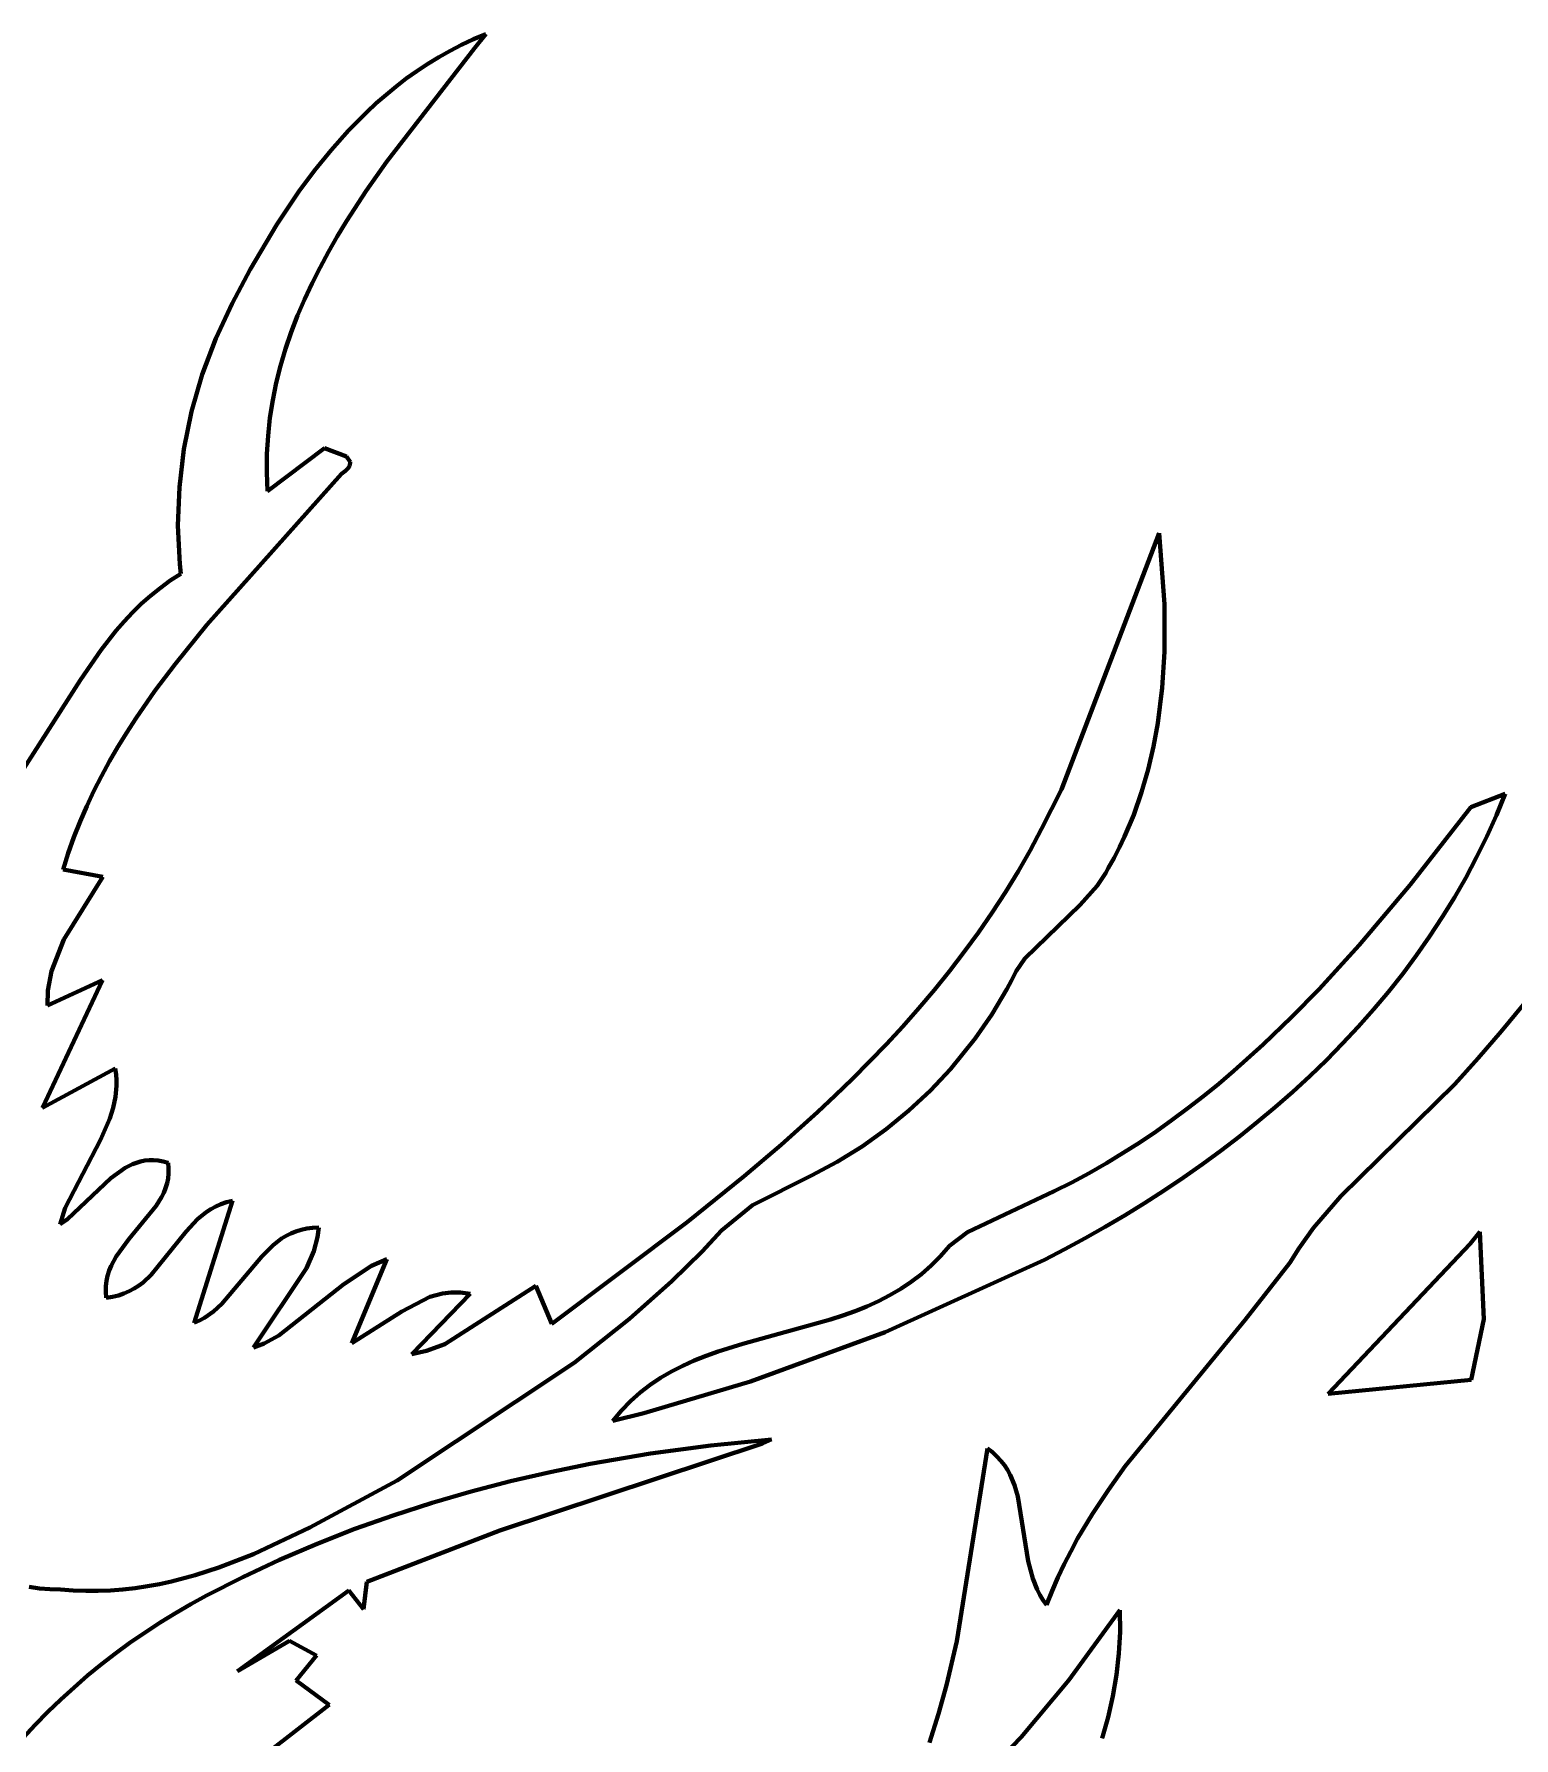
# Model space of a CAD drawing. Header units: millimetres. Extents: x 0 to 8.4, y 0 to 11.8.
# Drawn here: x 4.449 to 5.71, y 4.978 to 6.43 of the extents above; entities that cross this region are included whole.
import ezdxf

# ---------------------------------------------------------------- set-up
doc = ezdxf.new("R2010")
doc.units = ezdxf.units.MM
doc.layers.add('color#010101ff', color=7, linetype='CONTINUOUS', lineweight=100)
doc.layers.add('color#ffffffff', color=7, linetype='CONTINUOUS', lineweight=100)

msp = doc.modelspace()

# ---------------------------------------------------------------- linework, layer by layer
at = {"layer": 'color#010101ff'}
for p, q in [((4.8248, 6.4178), (4.75, 6.321)), ((4.8038, 6.4154), (4.8136, 6.4205)), ((4.8136, 6.4205), (4.8237, 6.4252)), ((4.8237, 6.4252), (4.8341, 6.4296)), ((4.8341, 6.4296), (4.8248, 6.4178)), ((4.7755, 6.398), (4.7847, 6.4041)), ((4.7847, 6.4041), (4.7941, 6.4099)), ((4.7941, 6.4099), (4.8038, 6.4154)), ((4.7578, 6.3849), (4.7665, 6.3916)), ((4.7665, 6.3916), (4.7755, 6.398)), ((4.7409, 6.3706), (4.7493, 6.3778)), ((4.7493, 6.3778), (4.7578, 6.3849)), ((4.7172, 6.3473), (4.7328, 6.363)), ((4.7328, 6.363), (4.7409, 6.3706)), ((4.7024, 6.3306), (4.7172, 6.3473)), ((4.6883, 6.3133), (4.7024, 6.3306)), ((4.75, 6.321), (4.7323, 6.2959)), ((4.6749, 6.2953), (4.6883, 6.3133)), ((4.6562, 6.2674), (4.6749, 6.2953)), ((4.7323, 6.2959), (4.7156, 6.2702)), ((4.6335, 6.229), (4.6562, 6.2674)), ((4.7077, 6.2572), (4.7002, 6.244)), ((4.7156, 6.2702), (4.7077, 6.2572)), ((4.7002, 6.244), (4.693, 6.2307)), ((4.6181, 6.1999), (4.6335, 6.229)), ((4.693, 6.2307), (4.6862, 6.2172)), ((4.6862, 6.2172), (4.6798, 6.2035)), ((4.6041, 6.1701), (4.6181, 6.1999)), ((4.6798, 6.2035), (4.6739, 6.1897)), ((4.6739, 6.1897), (4.6685, 6.1756)), ((4.5926, 6.1394), (4.6041, 6.1701)), ((4.6685, 6.1756), (4.6637, 6.1614)), ((4.6637, 6.1614), (4.6594, 6.147)), ((4.6594, 6.147), (4.6557, 6.1324)), ((4.5836, 6.108), (4.5926, 6.1394)), ((4.6557, 6.1324), (4.6527, 6.1176)), ((4.6527, 6.1176), (4.6503, 6.1026)), ((4.5771, 6.076), (4.5836, 6.108)), ((4.6503, 6.1026), (4.6487, 6.0873)), ((4.6487, 6.0873), (4.6477, 6.0719)), ((4.5733, 6.0436), (4.5771, 6.076)), ((4.6477, 6.0719), (4.6476, 6.0561)), ((4.6482, 6.0402), (4.6968, 6.0768)), ((4.6968, 6.0768), (4.7156, 6.0696)), ((4.7156, 6.0696), (4.7186, 6.0652)), ((4.7114, 6.0548), (4.5966, 5.9263)), ((4.6476, 6.0561), (4.6482, 6.0402)), ((4.7148, 6.0574), (4.7114, 6.0548)), ((4.717, 6.0598), (4.7148, 6.0574)), ((4.7183, 6.0621), (4.717, 6.0598)), ((4.7186, 6.0652), (4.7183, 6.0621)), ((4.572, 6.0109), (4.5733, 6.0436)), ((4.5735, 5.978), (4.572, 6.0109)), ((5.3245, 5.7859), (5.4077, 6.0042)), ((5.4077, 6.0042), (5.4122, 5.9439)), ((4.5652, 5.9639), (4.5743, 5.9698)), ((4.5743, 5.9698), (4.5735, 5.978)), ((4.5485, 5.951), (4.5567, 5.9576)), ((4.5567, 5.9576), (4.5652, 5.9639)), ((4.5333, 5.9367), (4.5407, 5.944)), ((4.5407, 5.944), (4.5485, 5.951)), ((5.4122, 5.9439), (5.4122, 5.9032)), ((4.5194, 5.9213), (4.5262, 5.9291)), ((4.5262, 5.9291), (4.5333, 5.9367)), ((4.5966, 5.9263), (4.5695, 5.8928)), ((4.5066, 5.905), (4.5194, 5.9213)), ((4.4889, 5.8793), (4.5066, 5.905)), ((5.4122, 5.9032), (5.4103, 5.8727)), ((4.5695, 5.8928), (4.5523, 5.8699)), ((4.438, 5.7999), (4.4889, 5.8793)), ((4.5523, 5.8699), (4.536, 5.8464)), ((5.4103, 5.8727), (5.4065, 5.8425)), ((4.536, 5.8464), (4.5283, 5.8344)), ((5.4065, 5.8425), (5.4029, 5.8226)), ((4.5208, 5.8223), (4.5137, 5.81)), ((4.5283, 5.8344), (4.5208, 5.8223)), ((5.4029, 5.8226), (5.3983, 5.8029)), ((4.5137, 5.81), (4.5068, 5.7974)), ((4.5068, 5.7974), (4.5004, 5.7847)), ((5.3983, 5.8029), (5.3928, 5.7836)), ((4.5004, 5.7847), (4.4943, 5.7718)), ((5.3076, 5.7525), (5.3245, 5.7859)), ((5.3928, 5.7836), (5.3861, 5.7645)), ((5.6732, 5.7709), (5.7025, 5.7823)), ((5.7025, 5.7823), (5.695, 5.764)), ((4.4943, 5.7718), (4.4886, 5.7586)), ((5.3861, 5.7645), (5.3783, 5.7459)), ((5.6215, 5.7048), (5.6732, 5.7709)), ((5.695, 5.764), (5.6869, 5.7459)), ((4.4886, 5.7586), (4.4833, 5.7452)), ((5.2979, 5.7341), (5.3076, 5.7525)), ((4.4833, 5.7452), (4.4785, 5.7316)), ((5.3739, 5.7367), (5.3693, 5.7277)), ((5.3783, 5.7459), (5.3739, 5.7367)), ((5.6869, 5.7459), (5.6782, 5.7282)), ((4.4785, 5.7316), (4.4741, 5.7177)), ((5.2876, 5.7161), (5.2979, 5.7341)), ((5.3693, 5.7277), (5.3643, 5.7188)), ((5.6782, 5.7282), (5.669, 5.7108)), ((4.4741, 5.7177), (4.5079, 5.7114)), ((4.5079, 5.7114), (4.4747, 5.6581)), ((5.2768, 5.6984), (5.2876, 5.7161)), ((5.3622, 5.7149), (5.355, 5.7038)), ((5.3643, 5.7188), (5.3622, 5.7149)), ((5.669, 5.7108), (5.6592, 5.6938)), ((5.2655, 5.6811), (5.2768, 5.6984)), ((5.355, 5.7038), (5.3405, 5.6876)), ((5.5781, 5.6533), (5.6215, 5.7048)), ((5.6592, 5.6938), (5.6489, 5.6771)), ((5.2538, 5.6641), (5.2655, 5.6811)), ((5.3405, 5.6876), (5.2933, 5.6419)), ((5.6489, 5.6771), (5.6381, 5.6607)), ((5.2417, 5.6475), (5.2538, 5.6641)), ((4.4747, 5.6581), (4.4642, 5.6312)), ((5.2292, 5.6312), (5.2417, 5.6475)), ((5.544, 5.6159), (5.5781, 5.6533)), ((5.6381, 5.6607), (5.6269, 5.6447)), ((5.2933, 5.6419), (5.286, 5.6311)), ((5.6269, 5.6447), (5.6152, 5.629)), ((4.5078, 5.6236), (4.4567, 5.5147)), ((4.4609, 5.6018), (4.5078, 5.6236)), ((4.4642, 5.6312), (4.4612, 5.6148)), ((5.2163, 5.6152), (5.2292, 5.6312)), ((5.2819, 5.6232), (5.2779, 5.6158)), ((5.286, 5.6311), (5.2819, 5.6232)), ((5.6152, 5.629), (5.603, 5.6136)), ((4.4612, 5.6148), (4.4609, 5.6018)), ((5.203, 5.5995), (5.2163, 5.6152)), ((5.2779, 5.6158), (5.2651, 5.5943)), ((5.5205, 5.5919), (5.544, 5.6159)), ((5.603, 5.6136), (5.5904, 5.5985)), ((5.1894, 5.5841), (5.203, 5.5995)), ((5.2651, 5.5943), (5.2509, 5.5737)), ((5.4963, 5.5686), (5.5205, 5.5919)), ((5.5904, 5.5985), (5.5774, 5.5838)), ((5.699, 5.5798), (5.7182, 5.6027)), ((5.1754, 5.5689), (5.1894, 5.5841)), ((5.5774, 5.5838), (5.564, 5.5695)), ((5.6795, 5.5571), (5.699, 5.5798)), ((5.1611, 5.5541), (5.1754, 5.5689)), ((5.2509, 5.5737), (5.23, 5.5477)), ((5.4713, 5.5462), (5.4963, 5.5686)), ((5.564, 5.5695), (5.5502, 5.5554)), ((4.4567, 5.5147), (4.5186, 5.5482)), ((4.5186, 5.5482), (4.5193, 5.5432)), ((5.1466, 5.5395), (5.1611, 5.5541)), ((5.23, 5.5477), (5.2129, 5.5295)), ((5.4585, 5.5353), (5.4713, 5.5462)), ((5.5502, 5.5554), (5.536, 5.5417)), ((5.6595, 5.5348), (5.6795, 5.5571)), ((4.5197, 5.5335), (4.5188, 5.524)), ((4.5193, 5.5432), (4.5197, 5.5383)), ((4.5197, 5.5383), (4.5197, 5.5335)), ((5.1318, 5.5251), (5.1466, 5.5395)), ((5.4455, 5.5248), (5.4585, 5.5353)), ((5.536, 5.5417), (5.5215, 5.5284)), ((5.5625, 5.4394), (5.6595, 5.5348)), ((4.5188, 5.524), (4.5168, 5.5147)), ((5.1167, 5.5109), (5.1318, 5.5251)), ((5.2129, 5.5295), (5.1946, 5.5124)), ((5.4323, 5.5145), (5.4455, 5.5248)), ((5.5215, 5.5284), (5.5067, 5.5154)), ((4.5139, 5.5055), (4.506, 5.4876)), ((4.5168, 5.5147), (4.5139, 5.5055)), ((5.0859, 5.4833), (5.1167, 5.5109)), ((5.1946, 5.5124), (5.1753, 5.4965)), ((5.4052, 5.4947), (5.4189, 5.5044)), ((5.4189, 5.5044), (5.4323, 5.5145)), ((5.4916, 5.5027), (5.4762, 5.4903)), ((5.5067, 5.5154), (5.4916, 5.5027)), ((4.506, 5.4876), (4.476, 5.4296)), ((5.1753, 5.4965), (5.1549, 5.4819)), ((5.3914, 5.4853), (5.4052, 5.4947)), ((5.4762, 5.4903), (5.4605, 5.4783)), ((5.0543, 5.4564), (5.0859, 5.4833)), ((5.1549, 5.4819), (5.1336, 5.4688)), ((5.3628, 5.4676), (5.3772, 5.4763)), ((5.3772, 5.4763), (5.3914, 5.4853)), ((5.4605, 5.4783), (5.4446, 5.4666)), ((4.5149, 5.4547), (4.5269, 5.4636)), ((4.5269, 5.4636), (4.5333, 5.4668)), ((4.5333, 5.4668), (4.5402, 5.4691)), ((4.5402, 5.4691), (4.5437, 5.4698)), ((4.5437, 5.4698), (4.5474, 5.4701)), ((4.5474, 5.4701), (4.5512, 5.4702)), ((4.5512, 5.4702), (4.5552, 5.4698)), ((4.5552, 5.4698), (4.5593, 5.4691)), ((4.5593, 5.4691), (4.5635, 5.468)), ((4.5635, 5.468), (4.564, 5.4634)), ((4.564, 5.4589), (4.5636, 5.4546)), ((4.564, 5.4634), (4.564, 5.4589)), ((5.1336, 5.4688), (5.1115, 5.4571)), ((5.3333, 5.4512), (5.3482, 5.4592)), ((5.3482, 5.4592), (5.3628, 5.4676)), ((5.4446, 5.4666), (5.4284, 5.4553)), ((4.4779, 5.4198), (4.5149, 5.4547)), ((4.5615, 5.4463), (4.5599, 5.4424)), ((4.5627, 5.4504), (4.5615, 5.4463)), ((4.5636, 5.4546), (4.5627, 5.4504)), ((5.0058, 5.4174), (5.0543, 5.4564)), ((5.1115, 5.4571), (5.0613, 5.4317)), ((5.3182, 5.4436), (5.3333, 5.4512)), ((5.412, 5.4442), (5.3954, 5.4336)), ((5.4284, 5.4553), (5.412, 5.4442)), ((4.476, 5.4296), (4.4717, 5.4156)), ((4.5535, 5.4312), (4.53, 5.4029)), ((4.558, 5.4386), (4.5535, 5.4312)), ((4.5599, 5.4424), (4.558, 5.4386)), ((4.6183, 5.4356), (4.5859, 5.3315)), ((4.5999, 5.4283), (4.6041, 5.4306)), ((4.6041, 5.4306), (4.6085, 5.4326)), ((4.6085, 5.4326), (4.6133, 5.4343)), ((4.6133, 5.4343), (4.6183, 5.4356)), ((5.0613, 5.4317), (5.0351, 5.4101)), ((5.2445, 5.4089), (5.3182, 5.4436)), ((5.3954, 5.4336), (5.3787, 5.4232)), ((5.5391, 5.4125), (5.5625, 5.4394)), ((4.4717, 5.4156), (4.4779, 5.4198)), ((4.5789, 5.4095), (4.5887, 5.4198)), ((4.5887, 5.4198), (4.596, 5.4257)), ((4.596, 5.4257), (4.5999, 5.4283)), ((4.8905, 5.3308), (5.0058, 5.4174)), ((5.3787, 5.4232), (5.3617, 5.4132)), ((4.53, 5.4029), (4.5192, 5.3881)), ((4.5491, 5.3723), (4.5789, 5.4095)), ((4.6531, 5.3978), (4.6603, 5.4033)), ((4.6603, 5.4033), (4.6642, 5.4056)), ((4.6642, 5.4056), (4.6682, 5.4077)), ((4.6682, 5.4077), (4.6724, 5.4095)), ((4.6724, 5.4095), (4.6769, 5.4109)), ((4.6769, 5.4109), (4.6817, 5.4119)), ((4.6817, 5.4119), (4.6866, 5.4126)), ((4.6866, 5.4126), (4.6919, 5.4128)), ((4.6908, 5.4045), (4.6877, 5.3927)), ((4.6919, 5.4128), (4.6908, 5.4045)), ((5.0351, 5.4101), (5.0185, 5.3924)), ((5.2293, 5.3971), (5.2445, 5.4089)), ((5.3446, 5.4036), (5.3274, 5.3942)), ((5.3617, 5.4132), (5.3446, 5.4036)), ((5.5266, 5.395), (5.5391, 5.4125)), ((5.6808, 5.409), (5.6727, 5.3988)), ((5.6844, 5.3347), (5.6808, 5.409)), ((4.5192, 5.3881), (4.515, 5.3802)), ((4.6094, 5.3476), (4.6433, 5.388)), ((4.6433, 5.388), (4.6531, 5.3978)), ((4.6877, 5.3927), (4.6814, 5.378)), ((4.7498, 5.3859), (4.72, 5.3142)), ((4.7368, 5.38), (4.7498, 5.3859)), ((5.0185, 5.3924), (4.9927, 5.367)), ((5.2136, 5.3803), (5.2214, 5.3883)), ((5.2214, 5.3883), (5.2293, 5.3971)), ((5.3274, 5.3942), (5.31, 5.3852)), ((5.519, 5.3827), (5.5266, 5.395)), ((5.6727, 5.3988), (5.5516, 5.271)), ((4.512, 5.3717), (4.5111, 5.3673)), ((4.5134, 5.376), (4.512, 5.3717)), ((4.515, 5.3802), (4.5134, 5.376)), ((4.5422, 5.366), (4.5491, 5.3723)), ((4.6814, 5.378), (4.6364, 5.3104)), ((4.7133, 5.3644), (4.7368, 5.38)), ((5.31, 5.3852), (5.1743, 5.3236)), ((5.1966, 5.3664), (5.2053, 5.373)), ((5.2053, 5.373), (5.2136, 5.3803)), ((5.4811, 5.334), (5.519, 5.3827)), ((4.5106, 5.3627), (4.5105, 5.3579)), ((4.5105, 5.3579), (4.5109, 5.3529)), ((4.5111, 5.3673), (4.5106, 5.3627)), ((4.526, 5.3565), (4.5304, 5.3584)), ((4.5304, 5.3584), (4.5346, 5.3607)), ((4.5346, 5.3607), (4.5385, 5.3632)), ((4.5385, 5.3632), (4.5422, 5.366)), ((4.6578, 5.3207), (4.7133, 5.3644)), ((4.7973, 5.3566), (4.8048, 5.3575)), ((4.7993, 5.3135), (4.8768, 5.3632)), ((4.8048, 5.3575), (4.8126, 5.3574)), ((4.8126, 5.3574), (4.8208, 5.3562)), ((4.8768, 5.3632), (4.8905, 5.3308)), ((4.9927, 5.367), (4.9567, 5.335)), ((5.1783, 5.355), (5.1876, 5.3604)), ((5.1876, 5.3604), (5.1966, 5.3664)), ((4.5109, 5.3529), (4.5163, 5.3537)), ((4.5163, 5.3537), (4.5213, 5.3549)), ((4.5213, 5.3549), (4.526, 5.3565)), ((4.6023, 5.3413), (4.6094, 5.3476)), ((4.7626, 5.3413), (4.7864, 5.3536)), ((4.8208, 5.3562), (4.7713, 5.3048)), ((4.7864, 5.3536), (4.7973, 5.3566)), ((5.1487, 5.3416), (5.1588, 5.3456)), ((5.1588, 5.3456), (5.1687, 5.3501)), ((5.1687, 5.3501), (5.1783, 5.355)), ((4.5859, 5.3315), (4.5903, 5.3335)), ((4.5903, 5.3335), (4.5945, 5.3359)), ((4.5945, 5.3359), (4.6023, 5.3413)), ((4.72, 5.3142), (4.7626, 5.3413)), ((4.9567, 5.335), (4.9095, 5.2974)), ((5.053, 5.3137), (5.1279, 5.3344)), ((5.1279, 5.3344), (5.1384, 5.3379)), ((5.1384, 5.3379), (5.1487, 5.3416)), ((5.3789, 5.2095), (5.4811, 5.334)), ((5.6735, 5.2831), (5.6844, 5.3347)), ((4.6364, 5.3104), (4.6453, 5.314)), ((4.6453, 5.314), (4.6578, 5.3207)), ((4.7837, 5.3076), (4.7993, 5.3135)), ((5.032, 5.3071), (5.053, 5.3137)), ((5.1743, 5.3236), (5.0598, 5.2815)), ((4.7713, 5.3048), (4.7837, 5.3076)), ((5.0019, 5.2949), (5.0117, 5.2994)), ((5.0117, 5.2994), (5.0218, 5.3034)), ((5.0218, 5.3034), (5.032, 5.3071)), ((4.9095, 5.2974), (4.7588, 5.1972)), ((4.9742, 5.2787), (4.9831, 5.2847)), ((4.9831, 5.2847), (4.9923, 5.2901)), ((4.9923, 5.2901), (5.0019, 5.2949)), ((4.9575, 5.2649), (4.9656, 5.2721)), ((4.9656, 5.2721), (4.9742, 5.2787)), ((5.0598, 5.2815), (4.9688, 5.2547)), ((5.5516, 5.271), (5.6735, 5.2831)), ((4.9425, 5.2481), (4.9498, 5.2569)), ((4.9498, 5.2569), (4.9575, 5.2649)), ((4.9688, 5.2547), (4.9425, 5.2481)), ((5.0699, 5.2288), (4.8462, 5.1546)), ((4.9744, 5.2202), (5.026, 5.2271)), ((5.026, 5.2271), (5.0776, 5.2322)), ((5.0776, 5.2322), (5.0699, 5.2288)), ((4.9231, 5.2114), (4.9744, 5.2202)), ((5.2354, 5.0602), (5.2615, 5.2245)), ((5.2615, 5.2245), (5.2658, 5.2213)), ((5.2658, 5.2213), (5.2696, 5.2178)), ((5.2696, 5.2178), (5.273, 5.2141)), ((5.273, 5.2141), (5.2759, 5.2102)), ((4.7588, 5.1972), (4.6844, 5.1571)), ((4.8553, 5.1966), (4.8891, 5.2044)), ((4.8891, 5.2044), (4.9231, 5.2114)), ((5.2759, 5.2102), (5.2786, 5.2062)), ((5.2786, 5.2062), (5.2809, 5.202)), ((5.2809, 5.202), (5.2846, 5.1931)), ((5.3645, 5.1894), (5.3789, 5.2095)), ((4.7884, 5.1782), (4.8217, 5.1879)), ((4.8217, 5.1879), (4.8553, 5.1966)), ((5.2846, 5.1931), (5.2874, 5.1837)), ((5.2874, 5.1837), (5.2963, 5.1284)), ((5.351, 5.1689), (5.3645, 5.1894)), ((4.7554, 5.1675), (4.7884, 5.1782)), ((5.3383, 5.1477), (5.351, 5.1689)), ((4.6844, 5.1571), (4.6363, 5.1345)), ((4.6905, 5.1433), (4.7227, 5.1559)), ((4.7227, 5.1559), (4.7554, 5.1675)), ((4.8462, 5.1546), (4.7329, 5.1109)), ((4.6586, 5.1296), (4.6905, 5.1433)), ((5.3324, 5.1368), (5.3383, 5.1477)), ((4.6363, 5.1345), (4.6067, 5.1231)), ((4.6272, 5.1149), (4.6586, 5.1296)), ((5.2963, 5.1284), (5.3002, 5.1137)), ((5.3215, 5.1146), (5.3268, 5.1258)), ((5.3268, 5.1258), (5.3324, 5.1368)), ((4.5664, 5.1112), (4.5562, 5.109)), ((4.5867, 5.1166), (4.5664, 5.1112)), ((4.6067, 5.1231), (4.5867, 5.1166)), ((4.5964, 5.0992), (4.6272, 5.1149)), ((4.7329, 5.1109), (4.7299, 5.0876)), ((5.3002, 5.1137), (5.3039, 5.1044)), ((5.3165, 5.1031), (5.3215, 5.1146)), ((4.454, 5.1053), (4.4451, 5.1065)), ((4.4629, 5.1046), (4.454, 5.1053)), ((4.4719, 5.1044), (4.4629, 5.1046)), ((4.4827, 5.1035), (4.4719, 5.1044)), ((4.4934, 5.1031), (4.4827, 5.1035)), ((4.504, 5.1031), (4.4934, 5.1031)), ((4.5146, 5.1035), (4.504, 5.1031)), ((4.5251, 5.1043), (4.5146, 5.1035)), ((4.5356, 5.1055), (4.5251, 5.1043)), ((4.5459, 5.1071), (4.5356, 5.1055)), ((4.5562, 5.109), (4.5459, 5.1071)), ((4.583, 5.0918), (4.5964, 5.0992)), ((4.7174, 5.1036), (4.6228, 5.0349)), ((4.7299, 5.0876), (4.7174, 5.1036)), ((5.3039, 5.1044), (5.3062, 5.0999)), ((5.3062, 5.0999), (5.3088, 5.0956)), ((5.3088, 5.0956), (5.3118, 5.0914)), ((5.3118, 5.0914), (5.3165, 5.1031)), ((4.5568, 5.0761), (4.5698, 5.0842)), ((4.5698, 5.0842), (4.583, 5.0918)), ((5.3744, 5.0868), (5.3309, 5.0272)), ((5.3745, 5.0682), (5.3744, 5.0868)), ((4.5314, 5.0591), (4.544, 5.0678)), ((4.544, 5.0678), (4.5568, 5.0761)), ((5.3735, 5.0498), (5.3745, 5.0682)), ((4.519, 5.05), (4.5314, 5.0591)), ((4.6228, 5.0349), (4.6671, 5.0605)), ((4.6671, 5.0605), (4.6901, 5.0481)), ((5.2267, 5.0229), (5.2354, 5.0602)), ((4.495, 5.031), (4.5069, 5.0406)), ((4.5069, 5.0406), (4.519, 5.05)), ((4.6901, 5.0481), (4.6728, 5.0269)), ((5.3714, 5.0315), (5.3735, 5.0498)), ((4.4835, 5.0209), (4.495, 5.031)), ((4.6728, 5.0269), (4.7009, 5.0061)), ((5.2199, 4.9983), (5.2267, 5.0229)), ((5.3309, 5.0272), (5.2902, 4.9786)), ((5.3683, 5.0134), (5.3714, 5.0315)), ((4.4611, 5), (4.4721, 5.0106)), ((4.4721, 5.0106), (4.4835, 5.0209)), ((5.3642, 4.9955), (5.3683, 5.0134)), ((4.4504, 4.9891), (4.4611, 5)), ((4.7009, 5.0061), (4.6206, 4.944)), ((5.212, 4.9741), (5.2199, 4.9983)), ((5.3593, 4.9778), (5.3642, 4.9955)), ((4.44, 4.9779), (4.4504, 4.9891)), ((5.2902, 4.9786), (5.261, 4.9482))]:
    msp.add_line(p, q, dxfattribs=at)
at = {"layer": 'color#ffffffff'}
for p, q in [((4.75, 6.321), (4.8248, 6.4178)), ((4.8136, 6.4205), (4.8038, 6.4154)), ((4.8237, 6.4252), (4.8136, 6.4205)), ((4.8341, 6.4296), (4.8237, 6.4252)), ((4.8248, 6.4178), (4.8341, 6.4296)), ((4.7847, 6.4041), (4.7755, 6.398)), ((4.7941, 6.4099), (4.7847, 6.4041)), ((4.8038, 6.4154), (4.7941, 6.4099)), ((4.7665, 6.3916), (4.7578, 6.3849)), ((4.7755, 6.398), (4.7665, 6.3916)), ((4.7493, 6.3778), (4.7409, 6.3706)), ((4.7578, 6.3849), (4.7493, 6.3778)), ((4.7328, 6.363), (4.7172, 6.3473)), ((4.7409, 6.3706), (4.7328, 6.363)), ((4.7172, 6.3473), (4.7024, 6.3306)), ((4.7024, 6.3306), (4.6883, 6.3133)), ((4.7323, 6.2959), (4.75, 6.321)), ((4.6883, 6.3133), (4.6749, 6.2953)), ((4.6749, 6.2953), (4.6562, 6.2674)), ((4.7156, 6.2702), (4.7323, 6.2959)), ((4.6562, 6.2674), (4.6335, 6.229)), ((4.7002, 6.244), (4.7077, 6.2572)), ((4.7077, 6.2572), (4.7156, 6.2702)), ((4.693, 6.2307), (4.7002, 6.244)), ((4.6335, 6.229), (4.6181, 6.1999)), ((4.6862, 6.2172), (4.693, 6.2307)), ((4.6798, 6.2035), (4.6862, 6.2172)), ((4.6181, 6.1999), (4.6041, 6.1701)), ((4.6739, 6.1897), (4.6798, 6.2035)), ((4.6685, 6.1756), (4.6739, 6.1897)), ((4.6041, 6.1701), (4.5926, 6.1394)), ((4.6637, 6.1614), (4.6685, 6.1756)), ((4.6594, 6.147), (4.6637, 6.1614)), ((4.6557, 6.1324), (4.6594, 6.147)), ((4.5926, 6.1394), (4.5836, 6.108)), ((4.6527, 6.1176), (4.6557, 6.1324)), ((4.6503, 6.1026), (4.6527, 6.1176)), ((4.5836, 6.108), (4.5771, 6.076)), ((4.6487, 6.0873), (4.6503, 6.1026)), ((4.6477, 6.0719), (4.6487, 6.0873)), ((4.5771, 6.076), (4.5733, 6.0436)), ((4.6476, 6.0561), (4.6477, 6.0719)), ((4.6968, 6.0768), (4.6482, 6.0402)), ((4.7156, 6.0696), (4.6968, 6.0768)), ((4.7186, 6.0652), (4.7156, 6.0696)), ((4.5966, 5.9263), (4.7114, 6.0548)), ((4.6482, 6.0402), (4.6476, 6.0561)), ((4.7114, 6.0548), (4.7148, 6.0574)), ((4.7148, 6.0574), (4.717, 6.0598)), ((4.717, 6.0598), (4.7183, 6.0621)), ((4.7183, 6.0621), (4.7186, 6.0652)), ((4.5733, 6.0436), (4.572, 6.0109)), ((4.572, 6.0109), (4.5735, 5.978)), ((5.4077, 6.0042), (5.3245, 5.7859)), ((5.4122, 5.9439), (5.4077, 6.0042)), ((4.5743, 5.9698), (4.5652, 5.9639)), ((4.5735, 5.978), (4.5743, 5.9698)), ((4.5567, 5.9576), (4.5485, 5.951)), ((4.5652, 5.9639), (4.5567, 5.9576)), ((4.5407, 5.944), (4.5333, 5.9367)), ((4.5485, 5.951), (4.5407, 5.944)), ((5.4122, 5.9032), (5.4122, 5.9439)), ((4.5262, 5.9291), (4.5194, 5.9213)), ((4.5333, 5.9367), (4.5262, 5.9291)), ((4.5695, 5.8928), (4.5966, 5.9263)), ((4.5194, 5.9213), (4.5066, 5.905)), ((4.5066, 5.905), (4.4889, 5.8793)), ((5.4103, 5.8727), (5.4122, 5.9032)), ((4.5523, 5.8699), (4.5695, 5.8928)), ((4.4889, 5.8793), (4.438, 5.7999)), ((4.536, 5.8464), (4.5523, 5.8699)), ((5.4065, 5.8425), (5.4103, 5.8727)), ((4.5283, 5.8344), (4.536, 5.8464)), ((5.4029, 5.8226), (5.4065, 5.8425)), ((4.5137, 5.81), (4.5208, 5.8223)), ((4.5208, 5.8223), (4.5283, 5.8344)), ((5.3983, 5.8029), (5.4029, 5.8226)), ((4.5068, 5.7974), (4.5137, 5.81)), ((4.5004, 5.7847), (4.5068, 5.7974)), ((5.3928, 5.7836), (5.3983, 5.8029)), ((4.4943, 5.7718), (4.5004, 5.7847)), ((5.3245, 5.7859), (5.3076, 5.7525)), ((5.3861, 5.7645), (5.3928, 5.7836)), ((5.7025, 5.7823), (5.6732, 5.7709)), ((5.695, 5.764), (5.7025, 5.7823)), ((4.4886, 5.7586), (4.4943, 5.7718)), ((5.3783, 5.7459), (5.3861, 5.7645)), ((5.6732, 5.7709), (5.6215, 5.7048)), ((5.6869, 5.7459), (5.695, 5.764)), ((4.4833, 5.7452), (4.4886, 5.7586)), ((5.3076, 5.7525), (5.2979, 5.7341)), ((4.4785, 5.7316), (4.4833, 5.7452)), ((5.3693, 5.7277), (5.3739, 5.7367)), ((5.3739, 5.7367), (5.3783, 5.7459)), ((5.6782, 5.7282), (5.6869, 5.7459)), ((4.4741, 5.7177), (4.4785, 5.7316)), ((5.2979, 5.7341), (5.2876, 5.7161)), ((5.3643, 5.7188), (5.3693, 5.7277)), ((5.669, 5.7108), (5.6782, 5.7282)), ((4.5079, 5.7114), (4.4741, 5.7177)), ((4.4747, 5.6581), (4.5079, 5.7114)), ((5.2876, 5.7161), (5.2768, 5.6984)), ((5.355, 5.7038), (5.3622, 5.7149)), ((5.3622, 5.7149), (5.3643, 5.7188)), ((5.6592, 5.6938), (5.669, 5.7108)), ((5.2768, 5.6984), (5.2655, 5.6811)), ((5.3405, 5.6876), (5.355, 5.7038)), ((5.6215, 5.7048), (5.5781, 5.6533)), ((5.6489, 5.6771), (5.6592, 5.6938)), ((5.2655, 5.6811), (5.2538, 5.6641)), ((5.2933, 5.6419), (5.3405, 5.6876)), ((5.6381, 5.6607), (5.6489, 5.6771)), ((5.2538, 5.6641), (5.2417, 5.6475)), ((4.4642, 5.6312), (4.4747, 5.6581)), ((5.2417, 5.6475), (5.2292, 5.6312)), ((5.5781, 5.6533), (5.544, 5.6159)), ((5.6269, 5.6447), (5.6381, 5.6607)), ((5.286, 5.6311), (5.2933, 5.6419)), ((5.6152, 5.629), (5.6269, 5.6447)), ((4.4567, 5.5147), (4.5078, 5.6236)), ((4.5078, 5.6236), (4.4609, 5.6018)), ((4.4612, 5.6148), (4.4642, 5.6312)), ((5.2292, 5.6312), (5.2163, 5.6152)), ((5.2779, 5.6158), (5.2819, 5.6232)), ((5.2819, 5.6232), (5.286, 5.6311)), ((5.603, 5.6136), (5.6152, 5.629)), ((4.4609, 5.6018), (4.4612, 5.6148)), ((5.2163, 5.6152), (5.203, 5.5995)), ((5.2651, 5.5943), (5.2779, 5.6158)), ((5.544, 5.6159), (5.5205, 5.5919)), ((5.5904, 5.5985), (5.603, 5.6136)), ((5.203, 5.5995), (5.1894, 5.5841)), ((5.2509, 5.5737), (5.2651, 5.5943)), ((5.5205, 5.5919), (5.4963, 5.5686)), ((5.5774, 5.5838), (5.5904, 5.5985)), ((5.7182, 5.6027), (5.699, 5.5798)), ((5.1894, 5.5841), (5.1754, 5.5689)), ((5.564, 5.5695), (5.5774, 5.5838)), ((5.699, 5.5798), (5.6795, 5.5571)), ((5.1754, 5.5689), (5.1611, 5.5541)), ((5.23, 5.5477), (5.2509, 5.5737)), ((5.4963, 5.5686), (5.4713, 5.5462)), ((5.5502, 5.5554), (5.564, 5.5695)), ((4.5186, 5.5482), (4.4567, 5.5147)), ((4.5193, 5.5432), (4.5186, 5.5482)), ((5.1611, 5.5541), (5.1466, 5.5395)), ((5.2129, 5.5295), (5.23, 5.5477)), ((5.4713, 5.5462), (5.4585, 5.5353)), ((5.536, 5.5417), (5.5502, 5.5554)), ((5.6795, 5.5571), (5.6595, 5.5348)), ((4.5188, 5.524), (4.5197, 5.5335)), ((4.5197, 5.5383), (4.5193, 5.5432)), ((4.5197, 5.5335), (4.5197, 5.5383)), ((5.1466, 5.5395), (5.1318, 5.5251)), ((5.4585, 5.5353), (5.4455, 5.5248)), ((5.5215, 5.5284), (5.536, 5.5417)), ((5.6595, 5.5348), (5.5625, 5.4394)), ((4.5168, 5.5147), (4.5188, 5.524)), ((5.1318, 5.5251), (5.1167, 5.5109)), ((5.1946, 5.5124), (5.2129, 5.5295)), ((5.4455, 5.5248), (5.4323, 5.5145)), ((5.5067, 5.5154), (5.5215, 5.5284)), ((4.506, 5.4876), (4.5139, 5.5055)), ((4.5139, 5.5055), (4.5168, 5.5147)), ((5.1167, 5.5109), (5.0859, 5.4833)), ((5.1753, 5.4965), (5.1946, 5.5124)), ((5.4189, 5.5044), (5.4052, 5.4947)), ((5.4323, 5.5145), (5.4189, 5.5044)), ((5.4762, 5.4903), (5.4916, 5.5027)), ((5.4916, 5.5027), (5.5067, 5.5154)), ((4.476, 5.4296), (4.506, 5.4876)), ((5.1549, 5.4819), (5.1753, 5.4965)), ((5.4052, 5.4947), (5.3914, 5.4853)), ((5.4605, 5.4783), (5.4762, 5.4903)), ((5.0859, 5.4833), (5.0543, 5.4564)), ((5.1336, 5.4688), (5.1549, 5.4819)), ((5.3772, 5.4763), (5.3628, 5.4676)), ((5.3914, 5.4853), (5.3772, 5.4763)), ((5.4446, 5.4666), (5.4605, 5.4783)), ((4.5269, 5.4636), (4.5149, 5.4547)), ((4.5333, 5.4668), (4.5269, 5.4636)), ((4.5402, 5.4691), (4.5333, 5.4668)), ((4.5437, 5.4698), (4.5402, 5.4691)), ((4.5474, 5.4701), (4.5437, 5.4698)), ((4.5512, 5.4702), (4.5474, 5.4701)), ((4.5552, 5.4698), (4.5512, 5.4702)), ((4.5593, 5.4691), (4.5552, 5.4698)), ((4.5635, 5.468), (4.5593, 5.4691)), ((4.564, 5.4634), (4.5635, 5.468)), ((4.5636, 5.4546), (4.564, 5.4589)), ((4.564, 5.4589), (4.564, 5.4634)), ((5.1115, 5.4571), (5.1336, 5.4688)), ((5.3482, 5.4592), (5.3333, 5.4512)), ((5.3628, 5.4676), (5.3482, 5.4592)), ((5.4284, 5.4553), (5.4446, 5.4666)), ((4.5149, 5.4547), (4.4779, 5.4198)), ((4.5599, 5.4424), (4.5615, 5.4463)), ((4.5615, 5.4463), (4.5627, 5.4504)), ((4.5627, 5.4504), (4.5636, 5.4546)), ((5.0543, 5.4564), (5.0058, 5.4174)), ((5.0613, 5.4317), (5.1115, 5.4571)), ((5.3333, 5.4512), (5.3182, 5.4436)), ((5.3954, 5.4336), (5.412, 5.4442)), ((5.412, 5.4442), (5.4284, 5.4553)), ((4.4717, 5.4156), (4.476, 5.4296)), ((4.53, 5.4029), (4.5535, 5.4312)), ((4.5535, 5.4312), (4.558, 5.4386)), ((4.558, 5.4386), (4.5599, 5.4424)), ((4.5859, 5.3315), (4.6183, 5.4356)), ((4.6041, 5.4306), (4.5999, 5.4283)), ((4.6085, 5.4326), (4.6041, 5.4306)), ((4.6133, 5.4343), (4.6085, 5.4326)), ((4.6183, 5.4356), (4.6133, 5.4343)), ((5.0351, 5.4101), (5.0613, 5.4317)), ((5.3182, 5.4436), (5.2445, 5.4089)), ((5.3787, 5.4232), (5.3954, 5.4336)), ((5.5625, 5.4394), (5.5391, 5.4125)), ((4.4779, 5.4198), (4.4717, 5.4156)), ((4.5887, 5.4198), (4.5789, 5.4095)), ((4.596, 5.4257), (4.5887, 5.4198)), ((4.5999, 5.4283), (4.596, 5.4257)), ((5.0058, 5.4174), (4.8905, 5.3308)), ((5.3617, 5.4132), (5.3787, 5.4232)), ((4.5192, 5.3881), (4.53, 5.4029)), ((4.5789, 5.4095), (4.5491, 5.3723)), ((4.6603, 5.4033), (4.6531, 5.3978)), ((4.6642, 5.4056), (4.6603, 5.4033)), ((4.6682, 5.4077), (4.6642, 5.4056)), ((4.6724, 5.4095), (4.6682, 5.4077)), ((4.6769, 5.4109), (4.6724, 5.4095)), ((4.6817, 5.4119), (4.6769, 5.4109)), ((4.6866, 5.4126), (4.6817, 5.4119)), ((4.6919, 5.4128), (4.6866, 5.4126)), ((4.6877, 5.3927), (4.6908, 5.4045)), ((4.6908, 5.4045), (4.6919, 5.4128)), ((5.0185, 5.3924), (5.0351, 5.4101)), ((5.2445, 5.4089), (5.2293, 5.3971)), ((5.3274, 5.3942), (5.3446, 5.4036)), ((5.3446, 5.4036), (5.3617, 5.4132)), ((5.5391, 5.4125), (5.5266, 5.395)), ((5.6727, 5.3988), (5.6808, 5.409)), ((5.6808, 5.409), (5.6844, 5.3347)), ((4.515, 5.3802), (4.5192, 5.3881)), ((4.6433, 5.388), (4.6094, 5.3476)), ((4.6531, 5.3978), (4.6433, 5.388)), ((4.6814, 5.378), (4.6877, 5.3927)), ((4.72, 5.3142), (4.7498, 5.3859)), ((4.7498, 5.3859), (4.7368, 5.38)), ((4.9927, 5.367), (5.0185, 5.3924)), ((5.2214, 5.3883), (5.2136, 5.3803)), ((5.2293, 5.3971), (5.2214, 5.3883)), ((5.31, 5.3852), (5.3274, 5.3942)), ((5.5266, 5.395), (5.519, 5.3827)), ((5.5516, 5.271), (5.6727, 5.3988)), ((4.5111, 5.3673), (4.512, 5.3717)), ((4.512, 5.3717), (4.5134, 5.376)), ((4.5134, 5.376), (4.515, 5.3802)), ((4.5491, 5.3723), (4.5422, 5.366)), ((4.6364, 5.3104), (4.6814, 5.378)), ((4.7368, 5.38), (4.7133, 5.3644)), ((5.1743, 5.3236), (5.31, 5.3852)), ((5.2053, 5.373), (5.1966, 5.3664)), ((5.2136, 5.3803), (5.2053, 5.373)), ((5.519, 5.3827), (5.4811, 5.334)), ((4.5105, 5.3579), (4.5106, 5.3627)), ((4.5109, 5.3529), (4.5105, 5.3579)), ((4.5106, 5.3627), (4.5111, 5.3673)), ((4.5304, 5.3584), (4.526, 5.3565)), ((4.5346, 5.3607), (4.5304, 5.3584)), ((4.5385, 5.3632), (4.5346, 5.3607)), ((4.5422, 5.366), (4.5385, 5.3632)), ((4.7133, 5.3644), (4.6578, 5.3207)), ((4.8048, 5.3575), (4.7973, 5.3566)), ((4.8768, 5.3632), (4.7993, 5.3135)), ((4.8126, 5.3574), (4.8048, 5.3575)), ((4.8208, 5.3562), (4.8126, 5.3574)), ((4.8905, 5.3308), (4.8768, 5.3632)), ((4.9567, 5.335), (4.9927, 5.367)), ((5.1876, 5.3604), (5.1783, 5.355)), ((5.1966, 5.3664), (5.1876, 5.3604)), ((4.5163, 5.3537), (4.5109, 5.3529)), ((4.5213, 5.3549), (4.5163, 5.3537)), ((4.526, 5.3565), (4.5213, 5.3549)), ((4.6094, 5.3476), (4.6023, 5.3413)), ((4.7864, 5.3536), (4.7626, 5.3413)), ((4.7713, 5.3048), (4.8208, 5.3562)), ((4.7973, 5.3566), (4.7864, 5.3536)), ((5.1588, 5.3456), (5.1487, 5.3416)), ((5.1687, 5.3501), (5.1588, 5.3456)), ((5.1783, 5.355), (5.1687, 5.3501)), ((4.5903, 5.3335), (4.5859, 5.3315)), ((4.5945, 5.3359), (4.5903, 5.3335)), ((4.6023, 5.3413), (4.5945, 5.3359)), ((4.7626, 5.3413), (4.72, 5.3142)), ((4.9095, 5.2974), (4.9567, 5.335)), ((5.1279, 5.3344), (5.053, 5.3137)), ((5.1384, 5.3379), (5.1279, 5.3344)), ((5.1487, 5.3416), (5.1384, 5.3379)), ((5.4811, 5.334), (5.3789, 5.2095)), ((5.6844, 5.3347), (5.6735, 5.2831)), ((4.6453, 5.314), (4.6364, 5.3104)), ((4.6578, 5.3207), (4.6453, 5.314)), ((4.7993, 5.3135), (4.7837, 5.3076)), ((5.053, 5.3137), (5.032, 5.3071)), ((5.0598, 5.2815), (5.1743, 5.3236)), ((4.7837, 5.3076), (4.7713, 5.3048)), ((5.0117, 5.2994), (5.0019, 5.2949)), ((5.0218, 5.3034), (5.0117, 5.2994)), ((5.032, 5.3071), (5.0218, 5.3034)), ((4.7588, 5.1972), (4.9095, 5.2974)), ((4.9831, 5.2847), (4.9742, 5.2787)), ((4.9923, 5.2901), (4.9831, 5.2847)), ((5.0019, 5.2949), (4.9923, 5.2901)), ((4.9656, 5.2721), (4.9575, 5.2649)), ((4.9742, 5.2787), (4.9656, 5.2721)), ((4.9688, 5.2547), (5.0598, 5.2815)), ((5.6735, 5.2831), (5.5516, 5.271)), ((4.9498, 5.2569), (4.9425, 5.2481)), ((4.9575, 5.2649), (4.9498, 5.2569)), ((4.9425, 5.2481), (4.9688, 5.2547)), ((4.8462, 5.1546), (5.0699, 5.2288)), ((5.026, 5.2271), (4.9744, 5.2202)), ((5.0776, 5.2322), (5.026, 5.2271)), ((5.0699, 5.2288), (5.0776, 5.2322)), ((4.9744, 5.2202), (4.9231, 5.2114)), ((5.2615, 5.2245), (5.2354, 5.0602)), ((5.2658, 5.2213), (5.2615, 5.2245)), ((5.2696, 5.2178), (5.2658, 5.2213)), ((5.273, 5.2141), (5.2696, 5.2178)), ((5.2759, 5.2102), (5.273, 5.2141)), ((4.6844, 5.1571), (4.7588, 5.1972)), ((4.8891, 5.2044), (4.8553, 5.1966)), ((4.9231, 5.2114), (4.8891, 5.2044)), ((5.2786, 5.2062), (5.2759, 5.2102)), ((5.2809, 5.202), (5.2786, 5.2062)), ((5.2846, 5.1931), (5.2809, 5.202)), ((5.3789, 5.2095), (5.3645, 5.1894)), ((4.8217, 5.1879), (4.7884, 5.1782)), ((4.8553, 5.1966), (4.8217, 5.1879)), ((5.2874, 5.1837), (5.2846, 5.1931)), ((5.2963, 5.1284), (5.2874, 5.1837)), ((5.3645, 5.1894), (5.351, 5.1689)), ((4.7884, 5.1782), (4.7554, 5.1675)), ((5.351, 5.1689), (5.3383, 5.1477)), ((4.6363, 5.1345), (4.6844, 5.1571)), ((4.7227, 5.1559), (4.6905, 5.1433)), ((4.7554, 5.1675), (4.7227, 5.1559)), ((4.7329, 5.1109), (4.8462, 5.1546)), ((4.6905, 5.1433), (4.6586, 5.1296)), ((5.3383, 5.1477), (5.3324, 5.1368)), ((4.6067, 5.1231), (4.6363, 5.1345)), ((4.6586, 5.1296), (4.6272, 5.1149)), ((5.3002, 5.1137), (5.2963, 5.1284)), ((5.3268, 5.1258), (5.3215, 5.1146)), ((5.3324, 5.1368), (5.3268, 5.1258)), ((4.5562, 5.109), (4.5664, 5.1112)), ((4.5664, 5.1112), (4.5867, 5.1166)), ((4.5867, 5.1166), (4.6067, 5.1231)), ((4.6272, 5.1149), (4.5964, 5.0992)), ((4.7299, 5.0876), (4.7329, 5.1109)), ((5.3039, 5.1044), (5.3002, 5.1137)), ((5.3215, 5.1146), (5.3165, 5.1031)), ((4.4451, 5.1065), (4.454, 5.1053)), ((4.454, 5.1053), (4.4629, 5.1046)), ((4.4629, 5.1046), (4.4719, 5.1044)), ((4.4719, 5.1044), (4.4827, 5.1035)), ((4.4827, 5.1035), (4.4934, 5.1031)), ((4.4934, 5.1031), (4.504, 5.1031)), ((4.504, 5.1031), (4.5146, 5.1035)), ((4.5146, 5.1035), (4.5251, 5.1043)), ((4.5251, 5.1043), (4.5356, 5.1055)), ((4.5356, 5.1055), (4.5459, 5.1071)), ((4.5459, 5.1071), (4.5562, 5.109)), ((4.5964, 5.0992), (4.583, 5.0918)), ((4.6228, 5.0349), (4.7174, 5.1036)), ((4.7174, 5.1036), (4.7299, 5.0876)), ((5.3062, 5.0999), (5.3039, 5.1044)), ((5.3088, 5.0956), (5.3062, 5.0999)), ((5.3118, 5.0914), (5.3088, 5.0956)), ((5.3165, 5.1031), (5.3118, 5.0914)), ((4.5698, 5.0842), (4.5568, 5.0761)), ((4.583, 5.0918), (4.5698, 5.0842)), ((5.3309, 5.0272), (5.3744, 5.0868)), ((5.3744, 5.0868), (5.3745, 5.0682)), ((4.544, 5.0678), (4.5314, 5.0591)), ((4.5568, 5.0761), (4.544, 5.0678)), ((5.3745, 5.0682), (5.3735, 5.0498)), ((4.5314, 5.0591), (4.519, 5.05)), ((4.6671, 5.0605), (4.6228, 5.0349)), ((4.6901, 5.0481), (4.6671, 5.0605)), ((5.2354, 5.0602), (5.2267, 5.0229)), ((4.5069, 5.0406), (4.495, 5.031)), ((4.519, 5.05), (4.5069, 5.0406)), ((4.6728, 5.0269), (4.6901, 5.0481)), ((5.3735, 5.0498), (5.3714, 5.0315)), ((4.495, 5.031), (4.4835, 5.0209)), ((4.7009, 5.0061), (4.6728, 5.0269)), ((5.2267, 5.0229), (5.2199, 4.9983)), ((5.2902, 4.9786), (5.3309, 5.0272)), ((5.3714, 5.0315), (5.3683, 5.0134)), ((4.4721, 5.0106), (4.4611, 5)), ((4.4835, 5.0209), (4.4721, 5.0106)), ((5.3683, 5.0134), (5.3642, 4.9955)), ((4.4611, 5), (4.4504, 4.9891)), ((4.6206, 4.944), (4.7009, 5.0061)), ((5.2199, 4.9983), (5.212, 4.9741)), ((5.3642, 4.9955), (5.3593, 4.9778)), ((4.4504, 4.9891), (4.44, 4.9779)), ((5.261, 4.9482), (5.2902, 4.9786))]:
    msp.add_line(p, q, dxfattribs=at)

doc.saveas('drawing.dxf')
